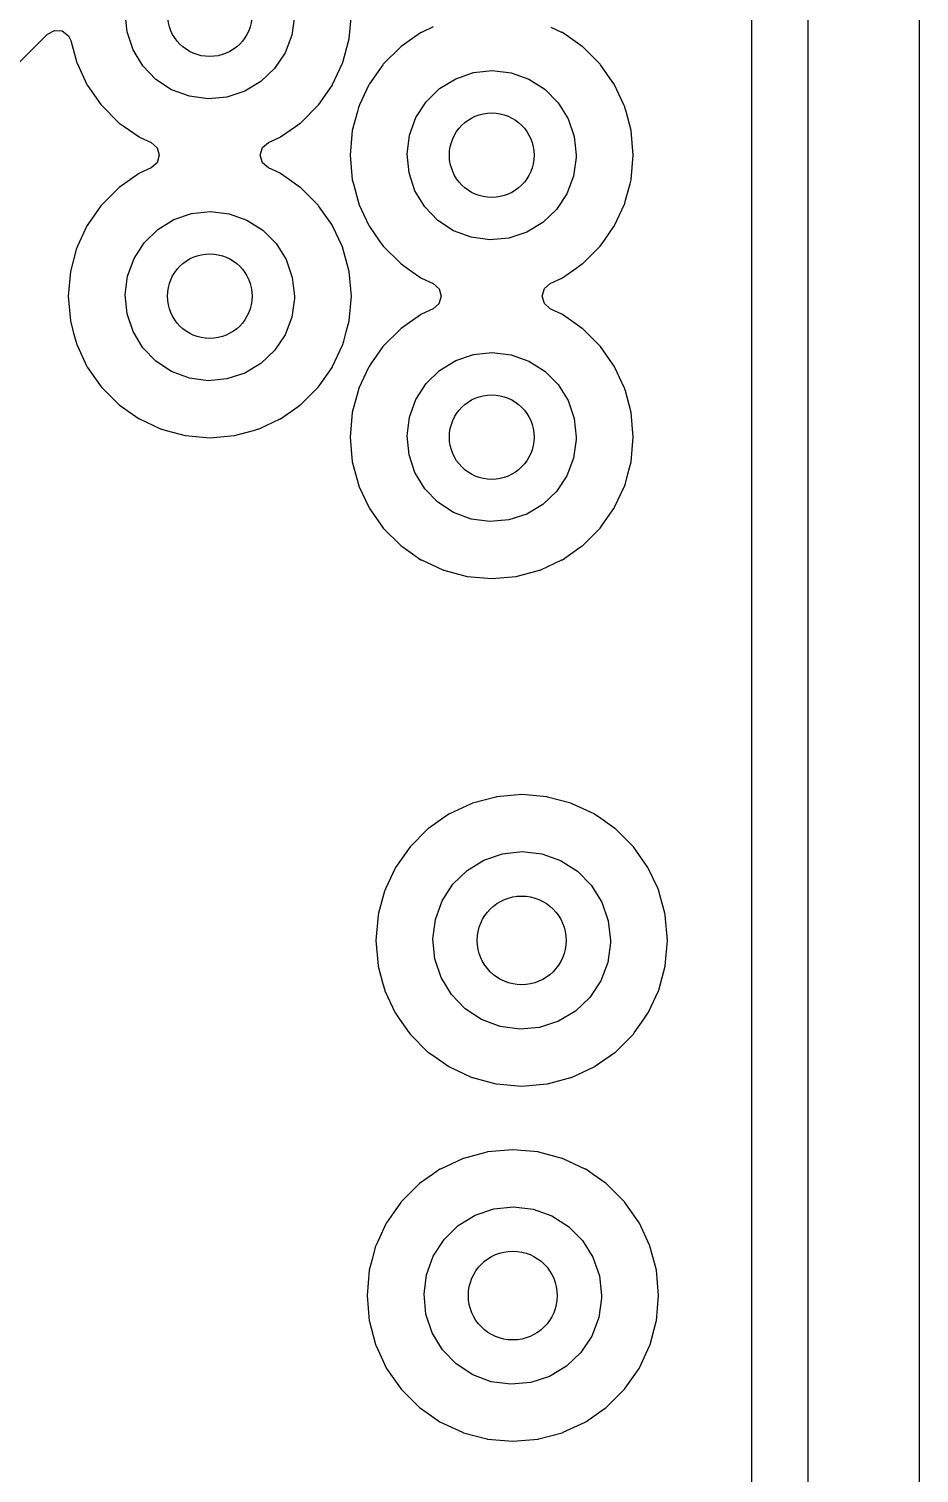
# Model space of a CAD drawing. Extents: x 3.43 to 6.79, y -5.81 to -1.74.
# Drawn here: x 6.093 to 6.409, y -3.911 to -3.398 of the extents above; entities that cross this region are included whole.
import ezdxf

# ---------------------------------------------------------------- set-up
doc = ezdxf.new("R2010")
doc.units = 0
doc.header["$MEASUREMENT"] = 0
doc.layers.add('BLACK', color=7, linetype='CONTINUOUS')

msp = doc.modelspace()

# ---------------------------------------------------------------- linework, layer by layer
at = {"layer": 'BLACK', "linetype": 'CONTINUOUS'}
for p, q in [((6.40921, -3.1911), (6.40921, -4.31709)), ((6.36984, -4.30893), (6.36984, -3.19925)), ((6.34982, -3.2096), (6.34982, -4.29859)), ((6.12829, -3.3995), (6.12764, -3.39284)), ((6.18762, -3.3941), (6.18669, -3.40072)), ((6.20708, -3.40198), (6.20784, -3.39326)), ((6.0247, -3.47569), (6.10004, -3.40034)), ((6.10004, -3.40034), (6.1025, -3.399)), ((6.1025, -3.399), (6.10528, -3.3992)), ((6.10528, -3.3992), (6.10752, -3.40088)), ((6.10752, -3.40088), (6.10834, -3.40257)), ((6.1304, -3.40585), (6.12829, -3.3995)), ((6.18669, -3.40072), (6.18432, -3.40698)), ((6.23235, -3.3999), (6.22554, -3.40468)), ((6.23253, -3.39978), (6.23235, -3.3999)), ((6.23235, -3.3999), (6.23235, -3.3999)), ((6.23272, -3.39969), (6.23253, -3.39978)), ((6.23686, -3.39776), (6.23272, -3.39969)), ((6.23272, -3.39969), (6.23272, -3.39969)), ((6.28254, -3.39969), (6.2787, -3.3979)), ((6.28274, -3.39978), (6.28254, -3.39969)), ((6.28254, -3.39969), (6.28254, -3.39969)), ((6.28558, -3.40177), (6.28274, -3.39978)), ((6.28973, -3.40468), (6.28558, -3.40177)), ((6.10834, -3.40257), (6.11045, -3.41044)), ((6.13387, -3.41157), (6.1304, -3.40585)), ((6.18432, -3.40698), (6.18062, -3.41255)), ((6.20497, -3.40986), (6.20673, -3.40329)), ((6.20673, -3.40329), (6.20708, -3.40198)), ((6.22536, -3.4048), (6.21917, -3.41099)), ((6.22554, -3.40468), (6.22536, -3.4048)), ((6.22554, -3.40468), (6.22554, -3.40468)), ((6.28991, -3.4048), (6.28973, -3.40468)), ((6.28973, -3.40468), (6.28973, -3.40468)), ((6.2961, -3.41099), (6.28991, -3.4048)), ((6.11045, -3.41044), (6.11054, -3.41063)), ((6.11054, -3.41063), (6.11054, -3.41063)), ((6.11054, -3.41063), (6.11406, -3.41817)), ((6.13851, -3.41638), (6.13387, -3.41157)), ((6.20121, -3.41817), (6.20473, -3.41063)), ((6.20473, -3.41063), (6.20482, -3.41044)), ((6.20473, -3.41063), (6.20473, -3.41063)), ((6.20482, -3.41044), (6.20497, -3.40986)), ((6.21905, -3.41117), (6.21427, -3.41798)), ((6.21917, -3.41099), (6.21905, -3.41117)), ((6.21905, -3.41117), (6.21905, -3.41117)), ((6.29622, -3.41117), (6.2961, -3.41099)), ((6.30099, -3.41798), (6.29622, -3.41117)), ((6.29622, -3.41117), (6.29622, -3.41117)), ((6.14411, -3.42004), (6.13851, -3.41638)), ((6.17577, -3.41716), (6.17003, -3.42058)), ((6.18062, -3.41255), (6.17577, -3.41716)), ((6.23916, -3.41962), (6.24486, -3.41612)), ((6.24486, -3.41612), (6.25119, -3.41396)), ((6.25119, -3.41396), (6.25784, -3.41326)), ((6.25784, -3.41326), (6.26448, -3.41406)), ((6.26448, -3.41406), (6.27079, -3.4163)), ((6.27079, -3.4163), (6.27643, -3.41988)), ((6.11406, -3.41817), (6.11406, -3.41817)), ((6.11406, -3.41817), (6.11415, -3.41837)), ((6.11415, -3.41837), (6.11427, -3.41855)), ((6.11427, -3.41855), (6.11427, -3.41855)), ((6.11427, -3.41855), (6.11899, -3.42527)), ((6.15038, -3.42237), (6.14411, -3.42004)), ((6.17003, -3.42058), (6.16367, -3.42265)), ((6.19628, -3.42527), (6.20099, -3.41855)), ((6.20099, -3.41855), (6.20112, -3.41837)), ((6.20099, -3.41855), (6.20099, -3.41855)), ((6.20112, -3.41837), (6.20121, -3.41817)), ((6.20121, -3.41817), (6.20121, -3.41817)), ((6.21406, -3.41835), (6.21075, -3.42545)), ((6.21415, -3.41816), (6.21406, -3.41835)), ((6.21406, -3.41835), (6.21406, -3.41835)), ((6.21427, -3.41798), (6.21415, -3.41816)), ((6.23439, -3.4243), (6.23916, -3.41962)), ((6.27643, -3.41988), (6.28114, -3.42463)), ((6.30112, -3.41816), (6.30099, -3.41798)), ((6.30121, -3.41835), (6.30112, -3.41816)), ((6.30452, -3.42545), (6.30121, -3.41835)), ((6.30121, -3.41835), (6.30121, -3.41835)), ((6.11899, -3.42527), (6.11917, -3.42554)), ((6.11917, -3.42554), (6.12536, -3.43173)), ((6.15701, -3.42326), (6.15038, -3.42237)), ((6.16367, -3.42265), (6.15701, -3.42326)), ((6.18991, -3.43173), (6.1961, -3.42554)), ((6.1961, -3.42554), (6.19628, -3.42527)), ((6.2104, -3.4263), (6.20999, -3.42781)), ((6.21045, -3.42609), (6.2104, -3.4263)), ((6.2104, -3.4263), (6.2104, -3.4263)), ((6.21075, -3.42545), (6.21045, -3.42609)), ((6.23076, -3.42992), (6.23439, -3.4243)), ((6.28114, -3.42463), (6.28469, -3.4303)), ((6.30482, -3.42609), (6.30452, -3.42545)), ((6.30487, -3.4263), (6.30482, -3.42609)), ((6.30528, -3.42781), (6.30487, -3.4263)), ((6.30487, -3.4263), (6.30487, -3.4263)), ((6.12536, -3.43173), (6.12554, -3.43185)), ((6.12554, -3.43185), (6.12554, -3.43185)), ((6.12554, -3.43185), (6.12729, -3.43308)), ((6.18798, -3.43308), (6.18973, -3.43185)), ((6.18973, -3.43185), (6.18991, -3.43173)), ((6.18973, -3.43185), (6.18973, -3.43185)), ((6.20999, -3.42781), (6.20819, -3.43454)), ((6.22848, -3.43621), (6.23076, -3.42992)), ((6.28469, -3.4303), (6.28689, -3.43662)), ((6.30708, -3.43454), (6.30528, -3.42781)), ((6.12729, -3.43308), (6.13253, -3.43675)), ((6.13253, -3.43675), (6.13272, -3.43684)), ((6.13272, -3.43684), (6.13272, -3.43684)), ((6.13272, -3.43684), (6.13686, -3.43877)), ((6.17841, -3.43877), (6.18254, -3.43684)), ((6.18254, -3.43684), (6.18274, -3.43675)), ((6.18254, -3.43684), (6.18254, -3.43684)), ((6.18274, -3.43675), (6.18798, -3.43308)), ((6.20819, -3.43454), (6.20742, -3.44326)), ((6.22764, -3.44284), (6.22848, -3.43621)), ((6.28689, -3.43662), (6.28763, -3.44326)), ((6.30784, -3.44326), (6.30708, -3.43454)), ((6.13686, -3.43877), (6.13896, -3.44062)), ((6.13896, -3.44062), (6.13973, -3.4433)), ((6.17554, -3.44322), (6.17635, -3.44055)), ((6.17635, -3.44055), (6.17841, -3.43877)), ((6.22829, -3.4495), (6.22764, -3.44284)), ((6.13686, -3.44776), (6.13272, -3.44969)), ((6.13892, -3.44598), (6.13686, -3.44776)), ((6.13973, -3.4433), (6.13892, -3.44598)), ((6.17631, -3.44591), (6.17554, -3.44322)), ((6.17841, -3.44776), (6.17631, -3.44591)), ((6.18254, -3.44969), (6.17841, -3.44776)), ((6.20742, -3.44326), (6.20819, -3.45198)), ((6.28762, -3.4441), (6.28669, -3.45072)), ((6.28763, -3.44326), (6.28762, -3.4441)), ((6.30708, -3.45198), (6.30784, -3.44326)), ((6.13235, -3.4499), (6.12554, -3.45468)), ((6.13253, -3.44978), (6.13235, -3.4499)), ((6.13235, -3.4499), (6.13235, -3.4499)), ((6.13272, -3.44969), (6.13253, -3.44978)), ((6.13272, -3.44969), (6.13272, -3.44969)), ((6.18274, -3.44978), (6.18254, -3.44969)), ((6.18254, -3.44969), (6.18254, -3.44969)), ((6.18589, -3.45198), (6.18274, -3.44978)), ((6.18973, -3.45468), (6.18589, -3.45198)), ((6.20819, -3.45198), (6.20858, -3.45345)), ((6.2304, -3.45585), (6.22829, -3.4495)), ((6.28669, -3.45072), (6.28432, -3.45698)), ((6.30669, -3.45345), (6.30708, -3.45198)), ((6.12536, -3.4548), (6.11917, -3.46099)), ((6.12554, -3.45468), (6.12536, -3.4548)), ((6.12554, -3.45468), (6.12554, -3.45468)), ((6.18991, -3.4548), (6.18973, -3.45468)), ((6.18973, -3.45468), (6.18973, -3.45468)), ((6.1961, -3.46099), (6.18991, -3.4548)), ((6.20858, -3.45345), (6.21014, -3.45927)), ((6.23387, -3.46157), (6.2304, -3.45585)), ((6.28432, -3.45698), (6.28062, -3.46255)), ((6.30513, -3.45927), (6.30669, -3.45345)), ((6.11905, -3.46117), (6.11439, -3.46782)), ((6.11917, -3.46099), (6.11905, -3.46117)), ((6.11905, -3.46117), (6.11905, -3.46117)), ((6.15119, -3.46396), (6.15784, -3.46326)), ((6.15784, -3.46326), (6.16448, -3.46406)), ((6.19622, -3.46117), (6.1961, -3.46099)), ((6.20088, -3.46782), (6.19622, -3.46117)), ((6.19622, -3.46117), (6.19622, -3.46117)), ((6.21014, -3.45927), (6.21045, -3.46044)), ((6.21045, -3.46044), (6.21054, -3.46063)), ((6.21054, -3.46063), (6.21054, -3.46063)), ((6.21054, -3.46063), (6.21406, -3.46817)), ((6.23851, -3.46638), (6.23387, -3.46157)), ((6.28062, -3.46255), (6.27577, -3.46716)), ((6.30121, -3.46817), (6.30473, -3.46063)), ((6.30473, -3.46063), (6.30482, -3.46044)), ((6.30473, -3.46063), (6.30473, -3.46063)), ((6.30482, -3.46044), (6.30513, -3.45927)), ((6.11406, -3.46835), (6.11071, -3.47554)), ((6.11415, -3.46816), (6.11406, -3.46835)), ((6.11406, -3.46835), (6.11406, -3.46835)), ((6.11439, -3.46782), (6.11415, -3.46816)), ((6.13916, -3.46962), (6.14486, -3.46612)), ((6.14486, -3.46612), (6.15119, -3.46396)), ((6.16448, -3.46406), (6.17078, -3.4663)), ((6.17078, -3.4663), (6.17643, -3.46988)), ((6.20112, -3.46816), (6.20088, -3.46782)), ((6.20121, -3.46835), (6.20112, -3.46816)), ((6.20456, -3.47554), (6.20121, -3.46835)), ((6.20121, -3.46835), (6.20121, -3.46835)), ((6.21406, -3.46817), (6.21406, -3.46817)), ((6.21406, -3.46817), (6.21415, -3.46837)), ((6.21415, -3.46837), (6.21427, -3.46855)), ((6.24411, -3.47004), (6.23851, -3.46638)), ((6.27577, -3.46716), (6.27003, -3.47058)), ((6.30099, -3.46855), (6.30112, -3.46837)), ((6.30112, -3.46837), (6.30121, -3.46817)), ((6.30121, -3.46817), (6.30121, -3.46817)), ((6.13439, -3.4743), (6.13916, -3.46962)), ((6.17643, -3.46988), (6.18114, -3.47463)), ((6.21427, -3.46855), (6.21427, -3.46855)), ((6.21427, -3.46855), (6.21788, -3.4737)), ((6.25038, -3.47237), (6.24411, -3.47004)), ((6.25701, -3.47326), (6.25038, -3.47237)), ((6.26367, -3.47265), (6.25701, -3.47326)), ((6.27003, -3.47058), (6.26367, -3.47265)), ((6.29738, -3.4737), (6.30099, -3.46855)), ((6.30099, -3.46855), (6.30099, -3.46855)), ((6.1103, -3.47667), (6.10819, -3.48454)), ((6.1104, -3.4763), (6.1103, -3.47667)), ((6.11045, -3.47609), (6.1104, -3.4763)), ((6.1104, -3.4763), (6.1104, -3.4763)), ((6.11071, -3.47554), (6.11045, -3.47609)), ((6.13076, -3.47992), (6.13439, -3.4743)), ((6.18114, -3.47463), (6.18469, -3.4803)), ((6.20482, -3.47609), (6.20456, -3.47554)), ((6.20487, -3.4763), (6.20482, -3.47609)), ((6.20497, -3.47667), (6.20487, -3.4763)), ((6.20487, -3.4763), (6.20487, -3.4763)), ((6.20708, -3.48454), (6.20497, -3.47667)), ((6.21788, -3.4737), (6.21917, -3.47554)), ((6.21917, -3.47554), (6.22536, -3.48173)), ((6.28991, -3.48173), (6.2961, -3.47554)), ((6.2961, -3.47554), (6.29738, -3.4737)), ((6.12848, -3.48621), (6.13076, -3.47992)), ((6.18469, -3.4803), (6.18689, -3.48662)), ((6.22536, -3.48173), (6.22554, -3.48185)), ((6.22554, -3.48185), (6.22554, -3.48185)), ((6.22554, -3.48185), (6.22852, -3.48394)), ((6.28675, -3.48394), (6.28973, -3.48185)), ((6.28973, -3.48185), (6.28991, -3.48173)), ((6.28973, -3.48185), (6.28973, -3.48185)), ((6.10819, -3.48454), (6.10742, -3.49326)), ((6.12764, -3.49284), (6.12848, -3.48621)), ((6.18689, -3.48662), (6.18763, -3.49326)), ((6.20784, -3.49326), (6.20708, -3.48454)), ((6.22852, -3.48394), (6.23253, -3.48675)), ((6.23253, -3.48675), (6.23272, -3.48684)), ((6.23272, -3.48684), (6.23272, -3.48684)), ((6.23272, -3.48684), (6.23686, -3.48877)), ((6.23686, -3.48877), (6.23896, -3.49062)), ((6.27635, -3.49055), (6.27841, -3.48877)), ((6.27841, -3.48877), (6.28254, -3.48684)), ((6.28254, -3.48684), (6.28274, -3.48675)), ((6.28254, -3.48684), (6.28254, -3.48684)), ((6.28274, -3.48675), (6.28675, -3.48394)), ((6.10742, -3.49326), (6.10819, -3.50198)), ((6.12829, -3.4995), (6.12764, -3.49284)), ((6.18763, -3.49326), (6.18762, -3.4941)), ((6.20708, -3.50198), (6.20784, -3.49326)), ((6.23973, -3.4933), (6.23892, -3.49598)), ((6.23896, -3.49062), (6.23973, -3.4933)), ((6.27554, -3.49322), (6.27635, -3.49055)), ((6.27631, -3.49591), (6.27554, -3.49322)), ((6.18762, -3.4941), (6.18669, -3.50072)), ((6.23686, -3.49776), (6.23272, -3.49969)), ((6.23892, -3.49598), (6.23686, -3.49776)), ((6.27841, -3.49776), (6.27631, -3.49591)), ((6.27881, -3.49795), (6.27841, -3.49776)), ((6.28254, -3.49969), (6.27881, -3.49795)), ((6.10819, -3.50198), (6.10923, -3.50588)), ((6.1304, -3.50585), (6.12829, -3.4995)), ((6.18669, -3.50072), (6.18432, -3.50698)), ((6.20604, -3.50588), (6.20708, -3.50198)), ((6.23235, -3.4999), (6.22554, -3.50468)), ((6.23253, -3.49978), (6.23235, -3.4999)), ((6.23235, -3.4999), (6.23235, -3.4999)), ((6.23272, -3.49969), (6.23253, -3.49978)), ((6.23272, -3.49969), (6.23272, -3.49969)), ((6.28274, -3.49978), (6.28254, -3.49969)), ((6.28254, -3.49969), (6.28254, -3.49969)), ((6.28558, -3.50177), (6.28274, -3.49978)), ((6.28973, -3.50468), (6.28558, -3.50177)), ((6.10923, -3.50588), (6.11012, -3.50919)), ((6.11012, -3.50919), (6.11045, -3.51044)), ((6.13387, -3.51157), (6.1304, -3.50585)), ((6.18432, -3.50698), (6.18062, -3.51255)), ((6.20482, -3.51044), (6.20515, -3.50919)), ((6.20515, -3.50919), (6.20604, -3.50588)), ((6.22536, -3.5048), (6.21917, -3.51099)), ((6.22554, -3.50468), (6.22536, -3.5048)), ((6.22554, -3.50468), (6.22554, -3.50468)), ((6.28991, -3.5048), (6.28973, -3.50468)), ((6.28973, -3.50468), (6.28973, -3.50468)), ((6.2961, -3.51099), (6.28991, -3.5048)), ((6.11045, -3.51044), (6.11054, -3.51063)), ((6.11054, -3.51063), (6.11054, -3.51063)), ((6.11054, -3.51063), (6.11406, -3.51817)), ((6.13851, -3.51638), (6.13387, -3.51157)), ((6.18062, -3.51255), (6.17577, -3.51716)), ((6.20121, -3.51817), (6.20473, -3.51063)), ((6.20473, -3.51063), (6.20482, -3.51044)), ((6.20473, -3.51063), (6.20473, -3.51063)), ((6.21905, -3.51117), (6.21475, -3.5173)), ((6.21917, -3.51099), (6.21905, -3.51117)), ((6.21905, -3.51117), (6.21905, -3.51117)), ((6.24486, -3.51612), (6.25119, -3.51396)), ((6.25119, -3.51396), (6.25784, -3.51326)), ((6.25784, -3.51326), (6.26448, -3.51406)), ((6.26448, -3.51406), (6.27079, -3.5163)), ((6.29622, -3.51117), (6.2961, -3.51099)), ((6.30052, -3.5173), (6.29622, -3.51117)), ((6.29622, -3.51117), (6.29622, -3.51117)), ((6.11406, -3.51817), (6.11406, -3.51817)), ((6.11406, -3.51817), (6.11415, -3.51837)), ((6.11415, -3.51837), (6.11427, -3.51855)), ((6.11427, -3.51855), (6.11427, -3.51855)), ((6.11427, -3.51855), (6.11848, -3.52455)), ((6.14411, -3.52004), (6.13851, -3.51638)), ((6.17577, -3.51716), (6.17003, -3.52058)), ((6.19679, -3.52455), (6.20099, -3.51855)), ((6.20099, -3.51855), (6.20112, -3.51837)), ((6.20099, -3.51855), (6.20099, -3.51855)), ((6.20112, -3.51837), (6.20121, -3.51817)), ((6.20121, -3.51817), (6.20121, -3.51817)), ((6.21406, -3.51835), (6.21054, -3.52589)), ((6.21415, -3.51816), (6.21406, -3.51835)), ((6.21406, -3.51835), (6.21406, -3.51835)), ((6.21475, -3.5173), (6.21415, -3.51816)), ((6.23439, -3.5243), (6.23916, -3.51962)), ((6.23916, -3.51962), (6.24486, -3.51612)), ((6.27079, -3.5163), (6.27643, -3.51988)), ((6.30112, -3.51816), (6.30052, -3.5173)), ((6.30121, -3.51835), (6.30112, -3.51816)), ((6.30473, -3.52589), (6.30121, -3.51835)), ((6.30121, -3.51835), (6.30121, -3.51835)), ((6.11848, -3.52455), (6.11917, -3.52554)), ((6.15038, -3.52237), (6.14411, -3.52004)), ((6.15701, -3.52326), (6.15038, -3.52237)), ((6.16367, -3.52265), (6.15701, -3.52326)), ((6.17003, -3.52058), (6.16367, -3.52265)), ((6.1961, -3.52554), (6.19679, -3.52455)), ((6.23076, -3.52992), (6.23439, -3.5243)), ((6.27643, -3.51988), (6.28114, -3.52463)), ((6.28114, -3.52463), (6.28469, -3.5303)), ((6.11917, -3.52554), (6.12536, -3.53173)), ((6.18991, -3.53173), (6.1961, -3.52554)), ((6.21024, -3.52689), (6.20819, -3.53454)), ((6.2104, -3.5263), (6.21024, -3.52689)), ((6.21045, -3.52609), (6.2104, -3.5263)), ((6.2104, -3.5263), (6.2104, -3.5263)), ((6.21054, -3.52589), (6.21045, -3.52609)), ((6.22848, -3.53621), (6.23076, -3.52992)), ((6.30482, -3.52609), (6.30473, -3.52589)), ((6.30487, -3.5263), (6.30482, -3.52609)), ((6.30503, -3.52689), (6.30487, -3.5263)), ((6.30487, -3.5263), (6.30487, -3.5263)), ((6.30708, -3.53454), (6.30503, -3.52689)), ((6.12536, -3.53173), (6.12554, -3.53185)), ((6.12554, -3.53185), (6.12554, -3.53185)), ((6.12554, -3.53185), (6.12633, -3.53241)), ((6.12633, -3.53241), (6.13253, -3.53675)), ((6.18274, -3.53675), (6.18894, -3.53241)), ((6.18894, -3.53241), (6.18973, -3.53185)), ((6.18973, -3.53185), (6.18991, -3.53173)), ((6.18973, -3.53185), (6.18973, -3.53185)), ((6.20819, -3.53454), (6.20742, -3.54326)), ((6.28469, -3.5303), (6.28689, -3.53662)), ((6.30784, -3.54326), (6.30708, -3.53454)), ((6.13253, -3.53675), (6.13272, -3.53684)), ((6.13272, -3.53684), (6.13272, -3.53684)), ((6.13272, -3.53684), (6.1401, -3.54028)), ((6.17516, -3.54028), (6.18254, -3.53684)), ((6.18254, -3.53684), (6.18274, -3.53675)), ((6.18254, -3.53684), (6.18254, -3.53684)), ((6.22764, -3.54284), (6.22848, -3.53621)), ((6.28689, -3.53662), (6.28763, -3.54326)), ((6.1401, -3.54028), (6.14046, -3.54045)), ((6.14046, -3.54045), (6.14067, -3.5405)), ((6.14067, -3.5405), (6.14067, -3.5405)), ((6.14067, -3.5405), (6.14211, -3.54089)), ((6.14211, -3.54089), (6.14891, -3.54271)), ((6.14891, -3.54271), (6.15763, -3.54347)), ((6.15763, -3.54347), (6.16635, -3.54271)), ((6.16635, -3.54271), (6.17316, -3.54089)), ((6.17316, -3.54089), (6.1746, -3.5405)), ((6.1746, -3.5405), (6.17481, -3.54045)), ((6.1746, -3.5405), (6.1746, -3.5405)), ((6.17481, -3.54045), (6.17516, -3.54028)), ((6.20742, -3.54326), (6.20819, -3.55198)), ((6.22829, -3.5495), (6.22764, -3.54284)), ((6.28762, -3.5441), (6.28669, -3.55072)), ((6.28763, -3.54326), (6.28762, -3.5441)), ((6.30708, -3.55198), (6.30784, -3.54326)), ((6.2304, -3.55585), (6.22829, -3.5495)), ((6.20819, -3.55198), (6.20935, -3.55634)), ((6.28669, -3.55072), (6.28432, -3.55698)), ((6.30591, -3.55634), (6.30708, -3.55198)), ((6.20935, -3.55634), (6.21025, -3.55968)), ((6.21025, -3.55968), (6.21045, -3.56044)), ((6.21045, -3.56044), (6.21054, -3.56063)), ((6.21054, -3.56063), (6.21054, -3.56063)), ((6.21054, -3.56063), (6.21406, -3.56817)), ((6.23387, -3.56157), (6.2304, -3.55585)), ((6.28432, -3.55698), (6.28062, -3.56255)), ((6.30121, -3.56817), (6.30473, -3.56063)), ((6.30473, -3.56063), (6.30482, -3.56044)), ((6.30473, -3.56063), (6.30473, -3.56063)), ((6.30482, -3.56044), (6.30502, -3.55968)), ((6.30502, -3.55968), (6.30591, -3.55634)), ((6.23851, -3.56638), (6.23387, -3.56157)), ((6.28062, -3.56255), (6.27577, -3.56716)), ((6.21406, -3.56817), (6.21406, -3.56817)), ((6.21406, -3.56817), (6.21415, -3.56837)), ((6.21415, -3.56837), (6.21427, -3.56855)), ((6.21427, -3.56855), (6.21427, -3.56855)), ((6.21427, -3.56855), (6.21819, -3.57413)), ((6.24411, -3.57004), (6.23851, -3.56638)), ((6.25038, -3.57237), (6.24411, -3.57004)), ((6.27003, -3.57058), (6.26367, -3.57265)), ((6.27577, -3.56716), (6.27003, -3.57058)), ((6.29708, -3.57413), (6.30099, -3.56855)), ((6.30099, -3.56855), (6.30112, -3.56837)), ((6.30099, -3.56855), (6.30099, -3.56855)), ((6.30112, -3.56837), (6.30121, -3.56817)), ((6.30121, -3.56817), (6.30121, -3.56817)), ((6.21819, -3.57413), (6.21917, -3.57554)), ((6.21917, -3.57554), (6.22536, -3.58173)), ((6.25701, -3.57326), (6.25038, -3.57237)), ((6.26367, -3.57265), (6.25701, -3.57326)), ((6.28991, -3.58173), (6.2961, -3.57554)), ((6.2961, -3.57554), (6.29708, -3.57413)), ((6.22536, -3.58173), (6.22554, -3.58185)), ((6.22554, -3.58185), (6.22554, -3.58185)), ((6.22554, -3.58185), (6.22657, -3.58257)), ((6.22657, -3.58257), (6.23253, -3.58675)), ((6.28274, -3.58675), (6.2887, -3.58257)), ((6.2887, -3.58257), (6.28973, -3.58185)), ((6.28973, -3.58185), (6.28991, -3.58173)), ((6.28973, -3.58185), (6.28973, -3.58185)), ((6.23253, -3.58675), (6.23272, -3.58684)), ((6.23272, -3.58684), (6.23272, -3.58684)), ((6.23272, -3.58684), (6.24026, -3.59035)), ((6.24026, -3.59035), (6.24046, -3.59045)), ((6.24046, -3.59045), (6.24067, -3.5905)), ((6.24067, -3.5905), (6.24067, -3.5905)), ((6.24067, -3.5905), (6.24326, -3.5912)), ((6.24326, -3.5912), (6.24891, -3.59271)), ((6.26635, -3.59271), (6.27201, -3.5912)), ((6.27201, -3.5912), (6.2746, -3.5905)), ((6.2746, -3.5905), (6.27481, -3.59045)), ((6.2746, -3.5905), (6.2746, -3.5905)), ((6.27481, -3.59045), (6.275, -3.59035)), ((6.275, -3.59035), (6.28254, -3.58684)), ((6.28254, -3.58684), (6.28274, -3.58675)), ((6.28254, -3.58684), (6.28254, -3.58684)), ((6.24891, -3.59271), (6.25763, -3.59347)), ((6.25763, -3.59347), (6.26635, -3.59271)), ((6.25038, -3.6733), (6.2426, -3.67693)), ((6.25058, -3.67321), (6.25038, -3.6733)), ((6.25038, -3.6733), (6.25038, -3.6733)), ((6.25079, -3.67316), (6.25058, -3.67321)), ((6.25907, -3.67094), (6.25079, -3.67316)), ((6.25079, -3.67316), (6.25079, -3.67316)), ((6.25928, -3.67088), (6.25907, -3.67094)), ((6.25907, -3.67094), (6.25907, -3.67094)), ((6.26826, -3.67009), (6.25928, -3.67088)), ((6.27724, -3.67088), (6.26826, -3.67009)), ((6.27745, -3.67094), (6.27724, -3.67088)), ((6.28574, -3.67316), (6.27745, -3.67094)), ((6.27745, -3.67094), (6.27745, -3.67094)), ((6.28595, -3.67321), (6.28574, -3.67316)), ((6.28574, -3.67316), (6.28574, -3.67316)), ((6.28615, -3.6733), (6.28595, -3.67321)), ((6.29392, -3.67693), (6.28615, -3.6733)), ((6.28615, -3.6733), (6.28615, -3.6733)), ((6.24241, -3.67702), (6.24018, -3.67859)), ((6.2426, -3.67693), (6.24241, -3.67702)), ((6.2426, -3.67693), (6.2426, -3.67693)), ((6.29412, -3.67702), (6.29392, -3.67693)), ((6.29392, -3.67693), (6.29392, -3.67693)), ((6.29635, -3.67859), (6.29412, -3.67702)), ((6.23502, -3.68219), (6.22865, -3.68857)), ((6.2352, -3.68207), (6.23502, -3.68219)), ((6.24018, -3.67859), (6.2352, -3.68207)), ((6.2352, -3.68207), (6.2352, -3.68207)), ((6.30133, -3.68207), (6.29635, -3.67859)), ((6.3015, -3.68219), (6.30133, -3.68207)), ((6.30133, -3.68207), (6.30133, -3.68207)), ((6.30788, -3.68857), (6.3015, -3.68219)), ((6.22865, -3.68857), (6.22348, -3.69595)), ((6.31305, -3.69595), (6.30788, -3.68857)), ((6.24887, -3.69699), (6.25485, -3.69331)), ((6.25485, -3.69331), (6.2615, -3.69105)), ((6.2615, -3.69105), (6.26848, -3.69031)), ((6.26848, -3.69031), (6.27546, -3.69114)), ((6.27546, -3.69114), (6.28207, -3.6935)), ((6.28207, -3.6935), (6.288, -3.69726)), ((6.22339, -3.69615), (6.22004, -3.70332)), ((6.22348, -3.69595), (6.22339, -3.69615)), ((6.22339, -3.69615), (6.22339, -3.69615)), ((6.24386, -3.7019), (6.24887, -3.69699)), ((6.288, -3.69726), (6.29295, -3.70224)), ((6.31314, -3.69615), (6.31305, -3.69595)), ((6.31649, -3.70332), (6.31314, -3.69615)), ((6.31314, -3.69615), (6.31314, -3.69615)), ((6.21967, -3.70412), (6.21961, -3.70433)), ((6.22004, -3.70332), (6.21967, -3.70412)), ((6.24005, -3.7078), (6.24386, -3.7019)), ((6.29295, -3.70224), (6.29667, -3.7082)), ((6.31686, -3.70412), (6.31649, -3.70332)), ((6.31691, -3.70433), (6.31686, -3.70412)), ((6.21961, -3.70433), (6.21752, -3.71216)), ((6.21961, -3.70433), (6.21961, -3.70433)), ((6.23765, -3.7144), (6.24005, -3.7078)), ((6.29667, -3.7082), (6.29898, -3.71483)), ((6.31901, -3.71216), (6.31691, -3.70433)), ((6.31691, -3.70433), (6.31691, -3.70433)), ((6.21734, -3.71283), (6.21655, -3.72181)), ((6.21752, -3.71216), (6.21734, -3.71283)), ((6.31919, -3.71283), (6.31901, -3.71216)), ((6.31998, -3.72181), (6.31919, -3.71283)), ((6.23677, -3.72137), (6.23765, -3.7144)), ((6.29898, -3.71483), (6.29976, -3.72181)), ((6.21655, -3.72181), (6.21734, -3.73079)), ((6.23746, -3.72836), (6.23677, -3.72137)), ((6.29975, -3.72269), (6.29877, -3.72964)), ((6.29976, -3.72181), (6.29975, -3.72269)), ((6.31919, -3.73079), (6.31998, -3.72181)), ((6.23967, -3.73502), (6.23746, -3.72836)), ((6.29877, -3.72964), (6.29628, -3.7362)), ((6.21734, -3.73079), (6.21739, -3.731)), ((6.21739, -3.731), (6.21739, -3.731)), ((6.21739, -3.731), (6.21905, -3.73718)), ((6.31748, -3.73718), (6.31913, -3.731)), ((6.31913, -3.731), (6.31919, -3.73079)), ((6.31913, -3.731), (6.31913, -3.731)), ((6.21905, -3.73718), (6.21967, -3.73949)), ((6.21967, -3.73949), (6.21976, -3.73969)), ((6.21976, -3.73969), (6.21976, -3.73969)), ((6.21976, -3.73969), (6.22339, -3.74747)), ((6.24331, -3.74102), (6.23967, -3.73502)), ((6.29628, -3.7362), (6.29239, -3.74205)), ((6.31314, -3.74747), (6.31677, -3.73969)), ((6.31677, -3.73969), (6.31686, -3.73949)), ((6.31677, -3.73969), (6.31677, -3.73969)), ((6.31686, -3.73949), (6.31748, -3.73718)), ((6.24819, -3.74608), (6.24331, -3.74102)), ((6.29239, -3.74205), (6.28731, -3.74689)), ((6.22339, -3.74747), (6.22339, -3.74747)), ((6.22339, -3.74747), (6.22348, -3.74766)), ((6.22348, -3.74766), (6.22492, -3.74971)), ((6.22492, -3.74971), (6.22834, -3.75461)), ((6.25406, -3.74992), (6.24819, -3.74608)), ((6.26064, -3.75237), (6.25406, -3.74992)), ((6.28731, -3.74689), (6.28127, -3.75049)), ((6.30819, -3.75461), (6.31161, -3.74971)), ((6.31161, -3.74971), (6.31305, -3.74766)), ((6.31305, -3.74766), (6.31314, -3.74747)), ((6.31314, -3.74747), (6.31314, -3.74747)), ((6.22834, -3.75461), (6.22865, -3.75505)), ((6.22865, -3.75505), (6.23502, -3.76142)), ((6.2676, -3.7533), (6.26064, -3.75237)), ((6.2746, -3.75266), (6.2676, -3.7533)), ((6.28127, -3.75049), (6.2746, -3.75266)), ((6.3015, -3.76142), (6.30788, -3.75505)), ((6.30788, -3.75505), (6.30819, -3.75461)), ((6.23502, -3.76142), (6.2352, -3.76155)), ((6.2352, -3.76155), (6.2352, -3.76155)), ((6.2352, -3.76155), (6.23717, -3.76292)), ((6.23717, -3.76292), (6.24241, -3.76659)), ((6.29412, -3.76659), (6.29936, -3.76292)), ((6.29936, -3.76292), (6.30133, -3.76155)), ((6.30133, -3.76155), (6.3015, -3.76142)), ((6.30133, -3.76155), (6.30133, -3.76155)), ((6.24241, -3.76659), (6.2426, -3.76668)), ((6.2426, -3.76668), (6.2426, -3.76668)), ((6.2426, -3.76668), (6.25038, -3.77031)), ((6.25038, -3.77031), (6.25058, -3.7704)), ((6.25058, -3.7704), (6.25079, -3.77046)), ((6.25079, -3.77046), (6.25079, -3.77046)), ((6.25079, -3.77046), (6.25907, -3.77268)), ((6.27745, -3.77268), (6.28574, -3.77046)), ((6.28574, -3.77046), (6.28595, -3.7704)), ((6.28574, -3.77046), (6.28574, -3.77046)), ((6.28595, -3.7704), (6.28615, -3.77031)), ((6.28615, -3.77031), (6.29392, -3.76668)), ((6.29392, -3.76668), (6.29412, -3.76659)), ((6.29392, -3.76668), (6.29392, -3.76668)), ((6.25907, -3.77268), (6.25907, -3.77268)), ((6.25907, -3.77268), (6.25928, -3.77273)), ((6.25928, -3.77273), (6.26826, -3.77352)), ((6.26826, -3.77352), (6.27724, -3.77273)), ((6.27724, -3.77273), (6.27745, -3.77268)), ((6.27745, -3.77268), (6.27745, -3.77268)), ((6.26511, -3.79608), (6.25613, -3.79686)), ((6.27409, -3.79686), (6.26511, -3.79608)), ((6.24723, -3.79929), (6.23945, -3.80292)), ((6.24743, -3.7992), (6.24723, -3.79929)), ((6.24723, -3.79929), (6.24723, -3.79929)), ((6.24764, -3.79914), (6.24743, -3.7992)), ((6.25593, -3.79692), (6.24764, -3.79914)), ((6.24764, -3.79914), (6.24764, -3.79914)), ((6.25613, -3.79686), (6.25593, -3.79692)), ((6.25593, -3.79692), (6.25593, -3.79692)), ((6.2743, -3.79692), (6.27409, -3.79686)), ((6.28259, -3.79914), (6.2743, -3.79692)), ((6.2743, -3.79692), (6.2743, -3.79692)), ((6.2828, -3.7992), (6.28259, -3.79914)), ((6.28259, -3.79914), (6.28259, -3.79914)), ((6.283, -3.79929), (6.2828, -3.7992)), ((6.29077, -3.80292), (6.283, -3.79929)), ((6.283, -3.79929), (6.283, -3.79929)), ((6.23657, -3.80489), (6.23205, -3.80805)), ((6.23926, -3.80301), (6.23657, -3.80489)), ((6.23945, -3.80292), (6.23926, -3.80301)), ((6.23945, -3.80292), (6.23945, -3.80292)), ((6.29097, -3.80301), (6.29077, -3.80292)), ((6.29077, -3.80292), (6.29077, -3.80292)), ((6.29365, -3.80489), (6.29097, -3.80301)), ((6.29818, -3.80805), (6.29365, -3.80489)), ((6.23187, -3.80818), (6.2255, -3.81455)), ((6.23205, -3.80805), (6.23187, -3.80818)), ((6.23205, -3.80805), (6.23205, -3.80805)), ((6.29835, -3.80818), (6.29818, -3.80805)), ((6.29818, -3.80805), (6.29818, -3.80805)), ((6.30473, -3.81455), (6.29835, -3.80818)), ((6.22538, -3.81473), (6.22363, -3.81722)), ((6.2255, -3.81455), (6.22538, -3.81473)), ((6.22538, -3.81473), (6.22538, -3.81473)), ((6.25835, -3.81703), (6.26533, -3.8163)), ((6.26533, -3.8163), (6.27231, -3.81713)), ((6.30485, -3.81473), (6.30473, -3.81455)), ((6.30659, -3.81722), (6.30485, -3.81473)), ((6.30485, -3.81473), (6.30485, -3.81473)), ((6.22033, -3.82194), (6.22024, -3.82213)), ((6.22363, -3.81722), (6.22033, -3.82194)), ((6.24572, -3.82297), (6.2517, -3.81929)), ((6.2517, -3.81929), (6.25835, -3.81703)), ((6.27231, -3.81713), (6.27892, -3.81948)), ((6.27892, -3.81948), (6.28485, -3.82325)), ((6.3099, -3.82194), (6.30659, -3.81722)), ((6.30999, -3.82213), (6.3099, -3.82194)), ((6.22024, -3.82213), (6.21661, -3.82991)), ((6.22024, -3.82213), (6.22024, -3.82213)), ((6.24071, -3.82788), (6.24572, -3.82297)), ((6.28485, -3.82325), (6.2898, -3.82823)), ((6.31362, -3.82991), (6.30999, -3.82213)), ((6.30999, -3.82213), (6.30999, -3.82213)), ((6.21646, -3.83031), (6.21524, -3.83487)), ((6.21652, -3.8301), (6.21646, -3.83031)), ((6.21646, -3.83031), (6.21646, -3.83031)), ((6.21661, -3.82991), (6.21652, -3.8301)), ((6.2369, -3.83379), (6.24071, -3.82788)), ((6.2898, -3.82823), (6.29352, -3.83418)), ((6.31371, -3.8301), (6.31362, -3.82991)), ((6.31376, -3.83031), (6.31371, -3.8301)), ((6.31499, -3.83487), (6.31376, -3.83031)), ((6.31376, -3.83031), (6.31376, -3.83031)), ((6.21524, -3.83487), (6.21419, -3.83881)), ((6.2345, -3.84039), (6.2369, -3.83379)), ((6.29352, -3.83418), (6.29583, -3.84081)), ((6.31604, -3.83881), (6.31499, -3.83487)), ((6.21419, -3.83881), (6.2134, -3.84779)), ((6.23362, -3.84735), (6.2345, -3.84039)), ((6.29583, -3.84081), (6.29661, -3.84779)), ((6.31683, -3.84779), (6.31604, -3.83881)), ((6.23431, -3.85434), (6.23362, -3.84735)), ((6.2134, -3.84779), (6.21419, -3.85677)), ((6.2966, -3.84867), (6.29562, -3.85562)), ((6.29661, -3.84779), (6.2966, -3.84867)), ((6.31604, -3.85677), (6.31683, -3.84779)), ((6.21419, -3.85677), (6.21424, -3.85698)), ((6.21424, -3.85698), (6.21424, -3.85698)), ((6.21424, -3.85698), (6.21645, -3.8652)), ((6.23652, -3.861), (6.23431, -3.85434)), ((6.29562, -3.85562), (6.29313, -3.86219)), ((6.31378, -3.8652), (6.31598, -3.85698)), ((6.31598, -3.85698), (6.31604, -3.85677)), ((6.31598, -3.85698), (6.31598, -3.85698)), ((6.24016, -3.86701), (6.23652, -3.861)), ((6.29313, -3.86219), (6.28924, -3.86804)), ((6.21645, -3.8652), (6.21652, -3.86548)), ((6.21652, -3.86548), (6.21661, -3.86567)), ((6.21661, -3.86567), (6.21661, -3.86567)), ((6.21661, -3.86567), (6.22024, -3.87345)), ((6.24504, -3.87206), (6.24016, -3.86701)), ((6.28924, -3.86804), (6.28416, -3.87288)), ((6.30999, -3.87345), (6.31362, -3.86567)), ((6.31362, -3.86567), (6.31371, -3.86548)), ((6.31362, -3.86567), (6.31362, -3.86567)), ((6.31371, -3.86548), (6.31378, -3.8652)), ((6.25091, -3.8759), (6.24504, -3.87206)), ((6.28416, -3.87288), (6.27813, -3.87647)), ((6.22024, -3.87345), (6.22024, -3.87345)), ((6.22024, -3.87345), (6.22033, -3.87365)), ((6.22033, -3.87365), (6.22235, -3.87654)), ((6.22235, -3.87654), (6.22522, -3.88064)), ((6.25749, -3.87835), (6.25091, -3.8759)), ((6.27813, -3.87647), (6.27145, -3.87864)), ((6.30501, -3.88064), (6.30787, -3.87654)), ((6.30787, -3.87654), (6.3099, -3.87365)), ((6.3099, -3.87365), (6.30999, -3.87345)), ((6.30999, -3.87345), (6.30999, -3.87345)), ((6.22522, -3.88064), (6.2255, -3.88103)), ((6.2255, -3.88103), (6.23187, -3.88741)), ((6.26445, -3.87928), (6.25749, -3.87835)), ((6.27145, -3.87864), (6.26445, -3.87928)), ((6.29835, -3.88741), (6.30473, -3.88103)), ((6.30473, -3.88103), (6.30501, -3.88064)), ((6.23187, -3.88741), (6.23205, -3.88753)), ((6.23205, -3.88753), (6.23205, -3.88753)), ((6.23205, -3.88753), (6.23273, -3.88801)), ((6.23273, -3.88801), (6.23926, -3.89258)), ((6.29097, -3.89258), (6.29749, -3.88801)), ((6.29749, -3.88801), (6.29818, -3.88753)), ((6.29818, -3.88753), (6.29835, -3.88741)), ((6.29818, -3.88753), (6.29818, -3.88753)), ((6.23926, -3.89258), (6.23945, -3.89267)), ((6.23945, -3.89267), (6.23945, -3.89267)), ((6.23945, -3.89267), (6.24723, -3.89629)), ((6.283, -3.89629), (6.29077, -3.89267)), ((6.29077, -3.89267), (6.29097, -3.89258)), ((6.29077, -3.89267), (6.29077, -3.89267)), ((6.24723, -3.89629), (6.24743, -3.89639)), ((6.24743, -3.89639), (6.24764, -3.89644)), ((6.24764, -3.89644), (6.24764, -3.89644)), ((6.24764, -3.89644), (6.25593, -3.89866)), ((6.25593, -3.89866), (6.25593, -3.89866)), ((6.25593, -3.89866), (6.25613, -3.89872)), ((6.25613, -3.89872), (6.26511, -3.8995)), ((6.26511, -3.8995), (6.27409, -3.89872)), ((6.27409, -3.89872), (6.2743, -3.89866)), ((6.2743, -3.89866), (6.28259, -3.89644)), ((6.2743, -3.89866), (6.2743, -3.89866)), ((6.28259, -3.89644), (6.2828, -3.89639)), ((6.28259, -3.89644), (6.28259, -3.89644)), ((6.2828, -3.89639), (6.283, -3.89629))]:
    msp.add_line(p, q, dxfattribs=at)
at = {"layer": 'BLACK'}
for centre, radius in [((6.15763, -3.39326), 0.015), ((6.25763, -3.44326), 0.015), ((6.15763, -3.49326), 0.015), ((6.25763, -3.54326), 0.015), ((6.26826, -3.72181), 0.01575), ((6.26511, -3.84779), 0.01575)]:
    msp.add_circle(centre, radius, dxfattribs=at)

doc.saveas('drawing.dxf')
